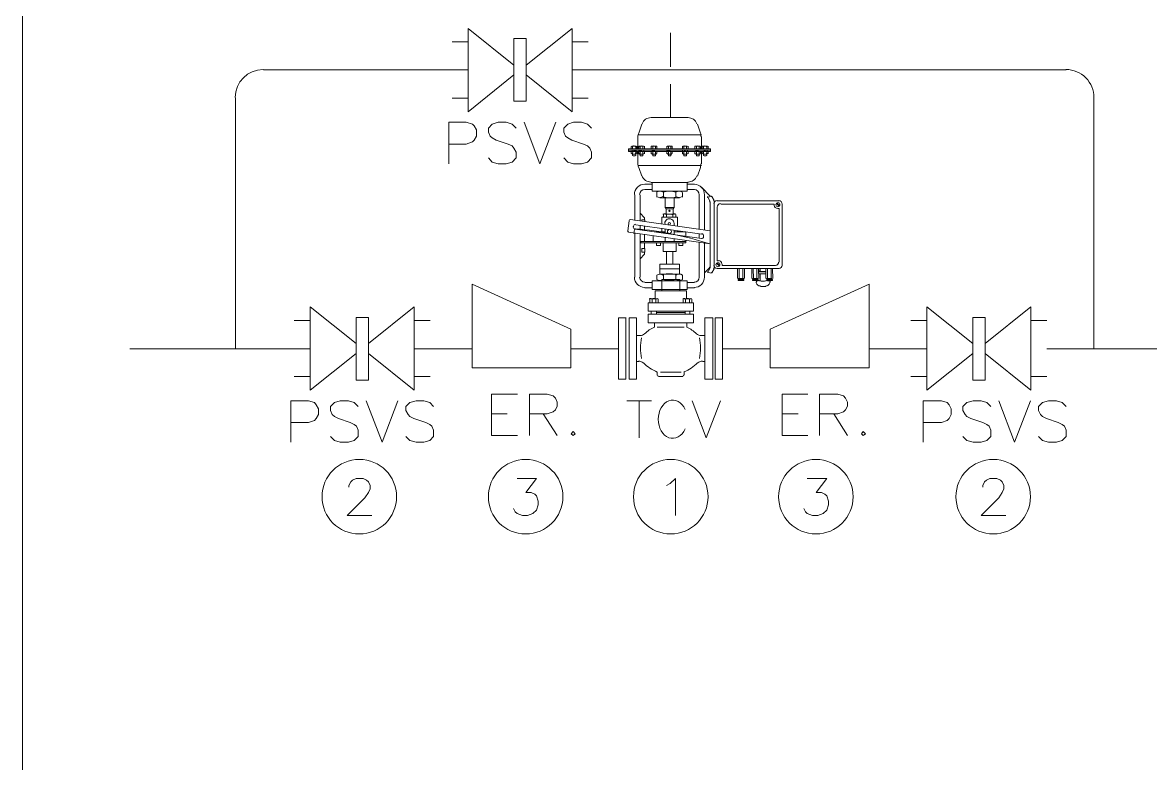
# Model space of a CAD drawing. Header units: inches. Extents: x -25.8 to 20.6, y -10.8 to 19.8.
# Drawn here: x -25.77 to -22.647, y -1.14 to 0.912 of the extents above; entities that cross this region are included whole.
import ezdxf

# ---------------------------------------------------------------- set-up
doc = ezdxf.new("R2010")
doc.units = ezdxf.units.IN
doc.header["$MEASUREMENT"] = 0
doc.layers.add('PDF_0', color=7, linetype='Continuous')
doc.layers.add('PDF_TEXT', color=7, linetype='Continuous')

msp = doc.modelspace()

# ---------------------------------------------------------------- linework, layer by layer
at = {"layer": 'PDF_0', "lineweight": 0}
for points in [[(-25.77, 2.5677), (-15.7083, 2.5677), (-15.7083, -1.2153), (-25.77, -1.2153)], [(-24.375, 0.8674), (-24.375, 0.6939), (-24.4092, 0.6939), (-24.4092, 0.8674)], [(-23.8645, 0.5547), (-24.0917, 0.5547), (-24.0917, 0.562), (-23.8645, 0.562)], [(-23.9683, 0.3959), (-23.9659, 0.3995), (-23.9903, 0.3995), (-23.9878, 0.3959)], [(-23.9903, 0.3409), (-23.9903, 0.3287)], [(-23.9659, 0.3372), (-23.9659, 0.325)], [(-24.055, 0.2762), (-24.055, 0.2859), (-24.0465, 0.2859), (-24.0465, 0.2762)], [(-24.0037, 0.3018), (-24.0147, 0.3018), (-24.0147, 0.2945), (-24.0037, 0.2945)], [(-23.9414, 0.3018), (-23.9524, 0.3018), (-23.9524, 0.2945), (-23.9414, 0.2945)], [(-24.0049, 0.2432), (-24.0049, 0.2151), (-23.9512, 0.2151), (-23.9512, 0.2432)], [(-23.9292, 0.1723), (-23.9292, 0.1968), (-24.0269, 0.1968), (-24.0269, 0.1723), (-23.9781, 0.1723)], [(-23.7887, 0.198), (-23.7887, 0.2004), (-23.7729, 0.2004), (-23.7729, 0.198), (-23.7802, 0.198)], [(-23.7484, 0.198), (-23.7484, 0.2004), (-23.7325, 0.2004), (-23.7325, 0.198), (-23.7411, 0.198)], [(-24.2517, 0.0624), (-24.2517, -0.0439), (-24.5253, -0.0439), (-24.5253, 0.187)], [(-23.6996, 0.0624), (-23.6996, -0.0439), (-23.426, -0.0439), (-23.426, 0.187)], [(-23.9121, 0.1125), (-24.0379, 0.1125), (-24.0379, 0.1357), (-23.9121, 0.1357)], [(-24.8123, 0.0954), (-24.8123, -0.0781), (-24.8465, -0.0781), (-24.8465, 0.0954)], [(-24.0904, 0.0942), (-24.0904, 0.0099), (-24.0904, -0.0756), (-24.0697, -0.0756), (-24.0697, 0.0942)], [(-23.9121, 0.0807), (-24.0379, 0.0807), (-24.0379, 0.1039), (-23.9121, 0.1039)], [(-23.8584, 0.0942), (-23.8803, 0.0942), (-23.8803, -0.0756), (-23.8584, -0.0756), (-23.8584, 0.0099)], [(-23.1389, 0.0954), (-23.1389, -0.0781), (-23.1047, -0.0781), (-23.1047, 0.0954)]]:
    msp.add_lwpolyline(points, close=True, dxfattribs=at)
for points in [[(-24.4092, 0.7941), (-24.5363, 0.8955), (-24.5363, 0.6646), (-24.4092, 0.7672)], [(-24.375, 0.7941), (-24.248, 0.8955), (-24.248, 0.6646), (-24.375, 0.7672)], [(-23.9756, 0.7892), (-23.9756, 0.8832)], [(-24.5363, 0.8588), (-24.5803, 0.8588)], [(-24.248, 0.8588), (-24.204, 0.8588)], [(-24.5363, 0.7806), (-25.1031, 0.7806)], [(-22.88, 0.7806), (-24.248, 0.7806)], [(-23.9756, 0.6487), (-23.9756, 0.7415)], [(-25.18, 0.7037), (-25.18, 0.0087)], [(-24.5363, 0.7025), (-24.5803, 0.7025)], [(-24.248, 0.7025), (-24.204, 0.7025)], [(-24.066, 0.6011), (-23.8901, 0.6011)], [(-23.8901, 0.562), (-23.8901, 0.5962)], [(-24.0709, 0.5693), (-24.0831, 0.5693)], [(-24.0636, 0.5693), (-24.0636, 0.562), (-24.0477, 0.562), (-24.0477, 0.5693)], [(-24.0501, 0.5693), (-24.0623, 0.5693)], [(-24.0599, 0.5693), (-24.0599, 0.562)], [(-24.0147, 0.5693), (-24.0269, 0.5693)], [(-24.0245, 0.5693), (-24.0245, 0.562)], [(-23.972, 0.5693), (-23.9842, 0.5693)], [(-23.9817, 0.5693), (-23.9817, 0.562)], [(-23.9268, 0.5693), (-23.9268, 0.562), (-23.9426, 0.562), (-23.9426, 0.5693)], [(-23.9414, 0.5693), (-23.9292, 0.5693)], [(-23.939, 0.5693), (-23.939, 0.562)], [(-23.906, 0.5693), (-23.8938, 0.5693)], [(-23.9036, 0.5693), (-23.9036, 0.562)], [(-23.8755, 0.5693), (-23.8755, 0.562)], [(-24.0917, 0.5583), (-23.8645, 0.5583)], [(-24.0709, 0.5547), (-24.0819, 0.5547)], [(-24.0709, 0.5473), (-24.0819, 0.5473)], [(-24.0685, 0.5486), (-24.0685, 0.5547)], [(-24.0636, 0.5486), (-24.0636, 0.5547)], [(-24.0501, 0.5547), (-24.0623, 0.5547)], [(-24.0501, 0.5473), (-24.0623, 0.5473)], [(-24.0599, 0.5486), (-24.0599, 0.5547)], [(-24.0477, 0.5486), (-24.0477, 0.5547)], [(-24.0147, 0.5547), (-24.0269, 0.5547)], [(-24.0147, 0.5473), (-24.0269, 0.5473)], [(-24.0245, 0.5486), (-24.0245, 0.5547)], [(-23.9854, 0.5486), (-23.9854, 0.5547)], [(-23.972, 0.5547), (-23.9842, 0.5547)], [(-23.972, 0.5473), (-23.9842, 0.5473)], [(-23.9817, 0.5486), (-23.9817, 0.5547)], [(-23.9426, 0.5486), (-23.9426, 0.5547)], [(-23.9414, 0.5547), (-23.9292, 0.5547)], [(-23.9414, 0.5473), (-23.9292, 0.5473)], [(-23.939, 0.5486), (-23.939, 0.5547)], [(-23.9268, 0.5486), (-23.9268, 0.5547)], [(-23.906, 0.5547), (-23.8938, 0.5547)], [(-23.906, 0.5473), (-23.8938, 0.5473)], [(-23.9036, 0.5486), (-23.9036, 0.5547)], [(-23.8901, 0.5205), (-23.8901, 0.5547)], [(-23.8755, 0.5473), (-23.8755, 0.5437), (-23.8767, 0.5424), (-23.8828, 0.5424), (-23.884, 0.5437), (-23.884, 0.5473)], [(-23.8755, 0.5486), (-23.8755, 0.5547)], [(-23.8718, 0.5486), (-23.8718, 0.5547)], [(-24.066, 0.5156), (-23.8901, 0.5156)], [(-24.0636, 0.5107), (-24.055, 0.4863)], [(-23.9011, 0.4863), (-23.8926, 0.5107)], [(-24.0294, 0.4692), (-23.9268, 0.4692)], [(-24.0269, 0.4692), (-24.0269, 0.4447), (-23.9292, 0.4447), (-23.9292, 0.4692)], [(-24.0135, 0.4411), (-24.0135, 0.4288)], [(-24.0049, 0.4447), (-23.9512, 0.4447)], [(-23.9952, 0.4411), (-23.9952, 0.4288)], [(-23.9426, 0.4411), (-23.9426, 0.4288)], [(-23.8901, 0.4557), (-23.8657, 0.4313), (-23.8657, 0.4301)], [(-24.0746, 0.435), (-24.0746, 0.3641)], [(-24.0599, 0.435), (-24.0599, 0.3629)], [(-24.0049, 0.4264), (-23.9512, 0.4264)], [(-23.9903, 0.4264), (-23.9903, 0.3995)], [(-23.9659, 0.4264), (-23.9659, 0.3995)], [(-23.8657, 0.4142), (-23.8657, 0.2346), (-23.8816, 0.2188)], [(-23.8718, 0.4264), (-23.8657, 0.4166)], [(-23.8632, 0.4313), (-23.8706, 0.4288)], [(-23.8547, 0.4191), (-23.8608, 0.4301)], [(-23.8547, 0.4179), (-23.8547, 0.2297), (-23.8608, 0.2188)], [(-23.8461, 0.4179), (-23.6751, 0.4179)], [(-23.6825, 0.4105), (-23.6751, 0.4032)], [(-23.6727, 0.4044), (-23.6812, 0.4117)], [(-24.0599, 0.3837), (-24.0477, 0.3714), (-24.0477, 0.3653)], [(-23.9952, 0.3739), (-23.9952, 0.38)], [(-23.9915, 0.3812), (-23.9646, 0.3812)], [(-23.9683, 0.3959), (-23.9683, 0.3812)], [(-24.0904, 0.3629), (-24.0941, 0.3348)], [(-23.8889, 0.3262), (-24.0721, 0.3519)], [(-24.0599, 0.3507), (-24.0599, 0.3385)], [(-24.055, 0.3617), (-24.055, 0.3653), (-24.0465, 0.3653), (-24.0465, 0.3604)], [(-24.0477, 0.3494), (-24.0477, 0.336)], [(-24.0001, 0.3543), (-24.0001, 0.3727), (-23.9561, 0.3727), (-23.9561, 0.3482)], [(-23.9915, 0.3727), (-23.9646, 0.3727)], [(-23.9903, 0.3531), (-23.9903, 0.3543)], [(-24.0917, 0.3311), (-23.8657, 0.2994)], [(-24.0746, 0.3287), (-24.0746, 0.2065)], [(-24.0599, 0.2065), (-24.0599, 0.3262)], [(-24.0477, 0.325), (-24.0477, 0.3055)], [(-24.0233, 0.3055), (-24.0233, 0.3214)], [(-23.9903, 0.3323), (-24.0159, 0.3323)], [(-24.0001, 0.3421), (-24.0001, 0.3311)], [(-23.9903, 0.3165), (-23.9903, 0.3055)], [(-23.9659, 0.3323), (-23.9329, 0.3323), (-23.9329, 0.3201)], [(-23.9659, 0.3128), (-23.9659, 0.3055)], [(-23.9561, 0.336), (-23.9561, 0.3323)], [(-23.8962, 0.3275), (-23.8962, 0.3152)], [(-23.9329, 0.3055), (-24.0575, 0.3055), (-24.0575, 0.3018), (-23.9329, 0.3018), (-23.9329, 0.3079)], [(-24.0477, 0.2859), (-24.0477, 0.3018)], [(-23.9597, 0.3018), (-23.9597, 0.2774), (-23.9964, 0.2774), (-23.9964, 0.3018)], [(-24.0599, 0.2578), (-24.0477, 0.2701), (-24.0477, 0.2762)], [(-23.9866, 0.2432), (-23.9866, 0.2774), (-23.9695, 0.2774), (-23.9695, 0.2432)], [(-24.0049, 0.2297), (-23.9512, 0.2297)], [(-23.8718, 0.2224), (-23.8657, 0.2322)], [(-23.8632, 0.2175), (-23.8706, 0.22)], [(-23.84, 0.2371), (-23.8474, 0.2444)], [(-23.8461, 0.2456), (-23.8388, 0.2383)], [(-23.7729, 0.231), (-23.7875, 0.231)], [(-23.7338, 0.231), (-23.7484, 0.231)], [(-23.7045, 0.231), (-23.7325, 0.231)], [(-23.7118, 0.2212), (-23.7313, 0.2212)], [(-23.7277, 0.2224), (-23.7277, 0.2285)], [(-23.6947, 0.231), (-23.7093, 0.231)], [(-24.0269, 0.1919), (-24.0465, 0.1919)], [(-24.0049, 0.1968), (-23.9512, 0.1968)], [(-24.0001, 0.1687), (-24.0001, 0.2004), (-23.9744, 0.2004), (-23.95, 0.2004), (-23.95, 0.1687)], [(-23.9952, 0.2126), (-23.9952, 0.2004)], [(-23.9292, 0.1919), (-23.9097, 0.1919)], [(-23.7729, 0.2017), (-23.7875, 0.2017)], [(-23.7851, 0.2017), (-23.7851, 0.2004)], [(-23.7753, 0.2017), (-23.7753, 0.2004)], [(-23.7338, 0.2017), (-23.7484, 0.2017)], [(-23.746, 0.2017), (-23.746, 0.2004)], [(-23.7362, 0.2017), (-23.7362, 0.2004)], [(-23.7118, 0.2163), (-23.7313, 0.2163)], [(-23.7277, 0.2163), (-23.7277, 0.1968)], [(-23.6947, 0.2017), (-23.7093, 0.2017), (-23.7093, 0.2004), (-23.7093, 0.198), (-23.7093, 0.1968)], [(-23.7069, 0.2017), (-23.7069, 0.2004)], [(-23.6996, 0.198), (-23.6996, 0.1931)], [(-23.6971, 0.2017), (-23.6971, 0.2004)], [(-24.0269, 0.1772), (-24.0465, 0.1772)], [(-24.0184, 0.1467), (-24.0184, 0.1687), (-23.9317, 0.1687), (-23.9317, 0.1467)], [(-23.9292, 0.1772), (-23.9097, 0.1772)], [(-23.7118, 0.1809), (-23.7264, 0.1809)], [(-24.0098, 0.1455), (-24.0098, 0.1357), (-24.033, 0.1357), (-24.033, 0.1455)], [(-24.0123, 0.1467), (-24.0306, 0.1467)], [(-24.0269, 0.1455), (-24.0269, 0.1357)], [(-24.0159, 0.1455), (-24.0159, 0.1357)], [(-23.917, 0.1455), (-23.917, 0.1357), (-23.9402, 0.1357), (-23.9402, 0.1455)], [(-23.9194, 0.1467), (-23.9378, 0.1467)], [(-23.9341, 0.1455), (-23.9341, 0.1357)], [(-23.9231, 0.1455), (-23.9231, 0.1357)], [(-24.8465, 0.0233), (-24.9736, 0.1247), (-24.9736, -0.1062), (-24.8465, -0.0048)], [(-24.8123, 0.0233), (-24.6853, 0.1247), (-24.6853, -0.1062), (-24.8123, -0.0048)], [(-24.099, 0.0954), (-24.099, -0.0756), (-24.1198, -0.0756), (-24.1198, 0.0942), (-24.099, 0.0942)], [(-24.0294, 0.1125), (-24.0294, 0.1039)], [(-24.0147, 0.1039), (-24.0147, 0.1125)], [(-23.9353, 0.1088), (-24.0147, 0.1088)], [(-23.9353, 0.1125), (-23.9353, 0.1039)], [(-23.9219, 0.1039), (-23.9219, 0.1125)], [(-23.8315, 0.0954), (-23.8315, -0.0756), (-23.8523, -0.0756), (-23.8523, 0.0942), (-23.8315, 0.0942)], [(-23.1389, 0.0233), (-23.2659, 0.1247), (-23.2659, -0.1062), (-23.1389, -0.0048)], [(-23.1047, 0.0233), (-22.9777, 0.1247), (-22.9777, -0.1062), (-23.1047, -0.0048)], [(-24.9736, 0.0868), (-25.0175, 0.0868)], [(-24.6853, 0.0868), (-24.6413, 0.0868)], [(-24.0123, 0.0685), (-23.9378, 0.0685)], [(-23.2659, 0.0868), (-23.3099, 0.0868)], [(-22.9777, 0.0868), (-22.9337, 0.0868)], [(-24.9736, 0.0087), (-25.4732, 0.0087)], [(-24.5253, 0.0087), (-24.6853, 0.0087)], [(-24.1198, 0.0087), (-24.2517, 0.0087)], [(-23.6996, 0.0087), (-23.8315, 0.0087)], [(-23.2659, 0.0087), (-23.426, 0.0087)], [(-22.9337, 0.0087), (-22.2252, 0.0087)], [(-24.0697, -0.0268), (-24.0636, -0.0268)], [(-23.8803, -0.0268), (-23.8865, -0.0268)], [(-23.9463, -0.0561), (-24.0037, -0.0561)], [(-23.9378, -0.0561), (-23.9378, -0.0646)], [(-24.9736, -0.0683), (-25.0175, -0.0683)], [(-24.6853, -0.0683), (-24.6413, -0.0683)], [(-24.0086, -0.0683), (-23.9414, -0.0683)], [(-23.2659, -0.0683), (-23.3099, -0.0683)], [(-22.9777, -0.0683), (-22.9337, -0.0683)], [(-24.0966, -0.1355), (-24.0281, -0.1355)], [(-24.0623, -0.1355), (-24.0623, -0.2381)], [(-23.9158, -0.1355), (-23.8767, -0.2381), (-23.8376, -0.1355)], [(-24.8661, -0.3749), (-24.8661, -0.37), (-24.8612, -0.3602), (-24.8563, -0.3553), (-24.8465, -0.3505), (-24.827, -0.3505), (-24.8172, -0.3553), (-24.8123, -0.3602), (-24.8075, -0.37), (-24.8075, -0.3798), (-24.8123, -0.3895), (-24.8221, -0.4042), (-24.871, -0.4531), (-24.8026, -0.4531)], [(-24.4007, -0.3505), (-24.347, -0.3505), (-24.3763, -0.3895), (-24.3616, -0.3895), (-24.3518, -0.3944), (-24.347, -0.3993), (-24.3421, -0.414), (-24.3421, -0.4237), (-24.347, -0.4384), (-24.3567, -0.4482), (-24.3714, -0.4531), (-24.386, -0.4531), (-24.4007, -0.4482), (-24.4056, -0.4433), (-24.4105, -0.4335)], [(-23.9866, -0.37), (-23.9768, -0.3651), (-23.9622, -0.3505), (-23.9622, -0.4531)], [(-23.597, -0.3505), (-23.5432, -0.3505), (-23.5725, -0.3895), (-23.5579, -0.3895), (-23.5481, -0.3944), (-23.5432, -0.3993), (-23.5383, -0.414), (-23.5383, -0.4237), (-23.5432, -0.4384), (-23.553, -0.4482), (-23.5677, -0.4531), (-23.5823, -0.4531), (-23.597, -0.4482), (-23.6019, -0.4433), (-23.6067, -0.4335)], [(-23.1108, -0.3749), (-23.1108, -0.37), (-23.1059, -0.3602), (-23.101, -0.3553), (-23.0913, -0.3505), (-23.0717, -0.3505), (-23.062, -0.3553), (-23.0571, -0.3602), (-23.0522, -0.37), (-23.0522, -0.3798), (-23.0571, -0.3895), (-23.0668, -0.4042), (-23.1157, -0.4531), (-23.0473, -0.4531)]]:
    msp.add_lwpolyline(points, dxfattribs=at)
for points in [[(-22.803, 0.0087), (-22.803, 0.7037, 0.414214), (-22.8806, 0.7819)], [(-24.066, 0.562), (-24.066, 0.5962, -0.092057), (-24.0636, 0.606), (-24.055, 0.6304)], [(-24.0545, 0.6319, -0.310322), (-24.0294, 0.6487), (-23.9268, 0.6487, -0.310322), (-23.9029, 0.6319)], [(-23.8913, 0.5968, 0.092057), (-23.8926, 0.606), (-23.9011, 0.6304)], [(-24.0685, 0.5693), (-24.0685, 0.562), (-24.0843, 0.562), (-24.0843, 0.5687, -0.333628), (-24.0807, 0.5693), (-24.0807, 0.562)], [(-24.0804, 0.5699, -0.15923), (-24.0721, 0.5693), (-24.0721, 0.562)], [(-24.049, 0.5688, 0.310532), (-24.0526, 0.5693), (-24.0526, 0.562)], [(-24.0257, 0.5687, 0.333628), (-24.0294, 0.5693), (-24.0294, 0.562), (-24.0135, 0.562), (-24.0135, 0.5693, 0.310508), (-24.0172, 0.5693), (-24.0172, 0.562)], [(-23.9854, 0.5693), (-23.9854, 0.562), (-23.9707, 0.562), (-23.9707, 0.5693, 0.310532), (-23.9744, 0.5693), (-23.9744, 0.562)], [(-23.928, 0.5687, 0.333605), (-23.9317, 0.5693), (-23.9317, 0.562)], [(-23.9049, 0.5688, 0.310532), (-23.9084, 0.5693), (-23.9084, 0.562), (-23.8926, 0.562), (-23.8926, 0.5687, 0.333628), (-23.8962, 0.5693), (-23.8962, 0.562)], [(-23.8718, 0.5693), (-23.8718, 0.562), (-23.8877, 0.562), (-23.8877, 0.5693, -0.310532), (-23.884, 0.5693), (-23.884, 0.562)], [(-23.877, 0.5699, 0.15923), (-23.8852, 0.5693), (-23.873, 0.5693, 0.333605), (-23.8767, 0.5687)], [(-24.0808, 0.5553, 0.310532), (-24.0843, 0.5547), (-24.0842, 0.5491, 0.310532), (-24.0807, 0.5486), (-24.0804, 0.5552, -0.079116), (-24.0764, 0.5559, -0.079116), (-24.0721, 0.5547), (-24.0724, 0.548, -0.079116), (-24.0764, 0.5473, -0.079116), (-24.0807, 0.5473), (-24.0807, 0.5437), (-24.0795, 0.5424), (-24.0733, 0.5424), (-24.0721, 0.5437), (-24.0721, 0.5473)], [(-24.066, 0.5547), (-24.066, 0.5205, 0.092057), (-24.0643, 0.5116)], [(-24.0529, 0.5552, 0.079116), (-24.0569, 0.5559, 0.079116), (-24.0612, 0.5553, 0.310508), (-24.0647, 0.5554)], [(-24.0599, 0.5473), (-24.0599, 0.5437), (-24.0587, 0.5424), (-24.0526, 0.5424), (-24.0526, 0.5437), (-24.0526, 0.5473, -0.079116), (-24.0569, 0.5473, -0.079141), (-24.0608, 0.548)], [(-24.049, 0.5491, -0.310532), (-24.0526, 0.5486), (-24.0526, 0.5547, -0.310532), (-24.049, 0.5554)], [(-24.0258, 0.5491, -0.310532), (-24.0294, 0.5486), (-24.0294, 0.5547, -0.310532), (-24.0258, 0.5553, -0.079116), (-24.0214, 0.5559, -0.079116), (-24.0174, 0.5552)], [(-24.0245, 0.5473), (-24.0245, 0.5437), (-24.0245, 0.5424), (-24.0184, 0.5424), (-24.0172, 0.5437), (-24.0172, 0.5473, -0.079141), (-24.0214, 0.5473, -0.079116), (-24.0254, 0.548)], [(-23.9747, 0.5552, 0.079116), (-23.9787, 0.5559, 0.079116), (-23.983, 0.5553, 0.310532), (-23.9865, 0.5554)], [(-23.9817, 0.5473), (-23.9817, 0.5437), (-23.9805, 0.5424), (-23.9756, 0.5424), (-23.9744, 0.5437), (-23.9744, 0.5473, -0.079141), (-23.9787, 0.5473, -0.079116), (-23.9827, 0.548)], [(-23.9319, 0.5552, 0.079116), (-23.9359, 0.5559, 0.079116), (-23.9399, 0.5552, 0.310532), (-23.9438, 0.5554)], [(-23.9399, 0.548, 0.079141), (-23.9359, 0.5473, 0.079141), (-23.9317, 0.5473), (-23.9317, 0.5437), (-23.9317, 0.5424), (-23.9378, 0.5424), (-23.939, 0.5437), (-23.939, 0.5473)], [(-23.9281, 0.5491, -0.310532), (-23.9317, 0.5486), (-23.9317, 0.5547, -0.310532), (-23.9281, 0.5554)], [(-23.9049, 0.5491, -0.310508), (-23.9084, 0.5486), (-23.9084, 0.5547, -0.310532), (-23.9049, 0.5553, -0.079116), (-23.9005, 0.5559, -0.079116), (-23.8965, 0.5552)], [(-23.9045, 0.548, 0.079141), (-23.9005, 0.5473, 0.079116), (-23.8962, 0.5473), (-23.8962, 0.5437), (-23.8974, 0.5424), (-23.9036, 0.5424), (-23.9036, 0.5437), (-23.9036, 0.5473)], [(-23.8731, 0.5554, 0.310532), (-23.877, 0.5552, 0.079116), (-23.881, 0.5559, 0.079116), (-23.8852, 0.5547), (-23.8742, 0.5547)], [(-23.877, 0.548, -0.079141), (-23.881, 0.5473, -0.079141), (-23.8852, 0.5473), (-23.8742, 0.5473)], [(-24.0269, 0.4643), (-24.0465, 0.4643, 0.414214), (-24.0758, 0.4356)], [(-24.0269, 0.4496), (-24.0465, 0.4496, 0.414213), (-24.0611, 0.4356)], [(-23.9432, 0.4421, 0.310533), (-23.9605, 0.442, 0.079117), (-23.9787, 0.4447, 0.079117), (-23.9963, 0.4419, 0.310533), (-24.0141, 0.4421)], [(-23.961, 0.4411), (-23.961, 0.4288, -0.079117), (-23.9787, 0.4264, -0.079117), (-23.9963, 0.4292)], [(-23.9292, 0.4643), (-23.9097, 0.4643, -0.414214), (-23.8816, 0.435), (-23.8816, 0.3372)], [(-23.9292, 0.4496), (-23.9097, 0.4496, -0.414213), (-23.8962, 0.435), (-23.8962, 0.3397)], [(-23.8559, 0.2401, 0.414214), (-23.8461, 0.231), (-23.6751, 0.231, 0.414214), (-23.6666, 0.2395), (-23.6666, 0.4093, 0.414214), (-23.6758, 0.4191)], [(-23.8425, 0.2517), (-23.8461, 0.2517), (-23.8461, 0.4008, -0.414214), (-23.837, 0.4105)], [(-23.6751, 0.2481), (-23.6751, 0.3971), (-23.6788, 0.3971, -0.414214), (-23.6886, 0.4056), (-23.6886, 0.4093), (-23.8364, 0.4093)], [(-23.9878, 0.3959), (-23.9878, 0.3812, 0.310532), (-23.9966, 0.3811)], [(-23.961, 0.38), (-23.9608, 0.374, -0.310532), (-23.9695, 0.3739), (-23.9695, 0.38, 0.079116), (-23.9787, 0.3812, 0.079116), (-23.9866, 0.38), (-23.9866, 0.3739, 0.079116), (-23.9787, 0.3727, 0.079116), (-23.9701, 0.374)], [(-24.0904, 0.3639, -0.414213), (-24.0868, 0.3666), (-23.8657, 0.3348)], [(-24.0782, 0.3458), (-24.0782, 0.3482, -0.414213), (-24.072, 0.3531)], [(-23.9659, 0.3494), (-23.9659, 0.3556, 1.013951), (-23.9915, 0.3558)], [(-24.077, 0.3275), (-24.0758, 0.3385, -0.399546), (-24.0724, 0.3409, -0.054534), (-23.8703, 0.3003)], [(-23.884, 0.3201), (-23.8841, 0.3188, -0.414213), (-23.8901, 0.314), (-24.0733, 0.3397)], [(-23.8962, 0.303), (-23.8962, 0.2065, -0.414213), (-23.9103, 0.1931)], [(-23.8816, 0.3006), (-23.8816, 0.2065, -0.414214), (-23.9103, 0.1784)], [(-23.6764, 0.2487, -0.414214), (-23.6849, 0.2395), (-23.8327, 0.2395), (-23.8327, 0.2432)], [(-23.7851, 0.2029), (-23.7857, 0.2302, 0.310533), (-23.79, 0.2297), (-23.79, 0.2029)], [(-23.7761, 0.2302, 0.079117), (-23.7808, 0.231, 0.079117), (-23.7855, 0.2302)], [(-23.7704, 0.2029), (-23.7711, 0.2302, 0.310533), (-23.7753, 0.2297), (-23.7753, 0.2029)], [(-23.746, 0.2029), (-23.7466, 0.2302, 0.310533), (-23.7509, 0.2297), (-23.7509, 0.2029)], [(-23.737, 0.2302, 0.079117), (-23.7417, 0.231, 0.079117), (-23.7465, 0.2302)], [(-23.7313, 0.2029), (-23.732, 0.2302, 0.310533), (-23.7362, 0.2297), (-23.7362, 0.2029)], [(-23.7124, 0.2301, 0.061581), (-23.7197, 0.231, 0.079141), (-23.729, 0.2295, 0.099993), (-23.7315, 0.2308)], [(-23.7315, 0.2226, 0.099993), (-23.729, 0.2239, 0.079117), (-23.7197, 0.2224, 0.061581), (-23.7124, 0.2233)], [(-23.7069, 0.2029), (-23.7075, 0.2302, 0.310533), (-23.7118, 0.2297), (-23.7118, 0.2029)], [(-23.6979, 0.2302, 0.079117), (-23.7026, 0.231, 0.079117), (-23.7074, 0.2302)], [(-23.6922, 0.2029), (-23.6929, 0.2302, 0.310533), (-23.6971, 0.2297), (-23.6971, 0.2029)], [(-23.9968, 0.2124, 0.310533), (-24.0135, 0.2126), (-24.0135, 0.2004, 0.310533), (-23.9968, 0.2007, 0.079117), (-23.9787, 0.198, 0.079117), (-23.961, 0.2008)], [(-23.961, 0.2135, 0.079117), (-23.9787, 0.2163, 0.079117), (-23.9963, 0.2135)], [(-23.7905, 0.2036, 0.310533), (-23.7857, 0.2036, 0.079117), (-23.7808, 0.2029, 0.079117), (-23.7761, 0.2036, 0.310533), (-23.7711, 0.2036)], [(-23.7514, 0.2036, 0.310533), (-23.7466, 0.2036, 0.079117), (-23.7417, 0.2029, 0.079117), (-23.737, 0.2036, 0.310533), (-23.732, 0.2036)], [(-23.7387, 0.1937, 0.414214), (-23.727, 0.1824, 0.214157), (-23.7124, 0.1821, 0.414214), (-23.7008, 0.1937)], [(-23.7374, 0.1931), (-23.7374, 0.198, 0.310532), (-23.7286, 0.1982)], [(-23.729, 0.197, 0.079117), (-23.7197, 0.1955, 0.079117), (-23.7104, 0.197)], [(-23.7124, 0.2036, 0.310533), (-23.7075, 0.2036, 0.079117), (-23.7026, 0.2029, 0.079117), (-23.6979, 0.2036, 0.310533), (-23.6929, 0.2036)], [(-23.7093, 0.2004), (-23.6935, 0.2004), (-23.6935, 0.198), (-23.702, 0.198), (-23.7093, 0.198, 0.310532), (-23.7006, 0.1981)], [(-24.0098, 0.147, 0.310535), (-24.0155, 0.147, 0.159229), (-24.0273, 0.147, 0.3336), (-24.0345, 0.1468)], [(-23.917, 0.147, 0.310535), (-23.9227, 0.147, 0.159229), (-23.9345, 0.147, 0.3336), (-23.9416, 0.1468)], [(-24.0697, 0.0453), (-24.0593, 0.0453, 0.191945), (-24.0475, 0.0501, -0.084184), (-24.0196, 0.0685), (-24.0196, 0.0807)], [(-23.8803, 0.0453), (-23.8907, 0.0453, -0.191945), (-23.9037, 0.0501, 0.084184), (-23.9304, 0.0685), (-23.9304, 0.0807)], [(-24.0506, -0.0305, 0.102583), (-24.0123, -0.0561), (-24.0123, -0.0646, 0.414213), (-24.0092, -0.0671)]]:
    msp.add_lwpolyline(points, format="xyb", dxfattribs=at)
for points in [[(-24.0135, 0.5547), (-24.0136, 0.5491, -0.310508), (-24.0172, 0.5486), (-24.0172, 0.5547, -0.310508)], [(-23.9707, 0.5547), (-23.9709, 0.5491, -0.310532), (-23.9744, 0.5486), (-23.9744, 0.5547, -0.310532)], [(-23.8926, 0.5547), (-23.8927, 0.5491, -0.310532), (-23.8962, 0.5486), (-23.8962, 0.5547, -0.310532)], [(-23.8877, 0.5547), (-23.8876, 0.5491, 0.310532), (-23.884, 0.5486), (-23.884, 0.5547, 0.310532)], [(-23.961, 0.2126), (-23.961, 0.2004, 0.310533), (-23.9426, 0.2004), (-23.9426, 0.2126, 0.310533)]]:
    msp.add_lwpolyline(points, format="xyb", close=True, dxfattribs=at)
for centre, radius in [((-23.6782, 0.4075), 0.0055), ((-23.9787, 0.3904), 0.00183), ((-23.9787, 0.3549), 0.00305), ((-23.9787, 0.333), 0.0055), ((-23.8443, 0.2413), 0.0055), ((-24.8374, -0.4012), 0.1032), ((-24.3769, -0.4012), 0.1032), ((-23.975, -0.4012), 0.1032), ((-23.5731, -0.4012), 0.1032), ((-23.0821, -0.4012), 0.1032)]:
    msp.add_circle(centre, radius, dxfattribs=at)
for centre, radius, start, end in [((-25.1037, 0.7043), 0.0776, 90, 180), ((-24.0715, 0.5663), 0.00305, 55.7995, 124.8045), ((-24.063, 0.5663), 0.00305, 52.8, 126.5958), ((-24.0569, 0.5577), 0.0128, 71.9055, 108.0945), ((-24.0214, 0.5577), 0.0128, 71.9055, 108.0945), ((-23.9848, 0.5663), 0.00305, 52.8003, 126.6008), ((-23.9787, 0.5577), 0.0128, 71.9055, 108.0945), ((-23.942, 0.5663), 0.00305, 55.1955, 124.2005), ((-23.9359, 0.5577), 0.0128, 71.9055, 108.0945), ((-23.9005, 0.5577), 0.0128, 71.9055, 108.0945), ((-24.0715, 0.5528), 0.00305, 55.7995, 124.8045), ((-24.0715, 0.5516), 0.00305, 235.1955, 304.2005), ((-24.063, 0.5516), 0.00305, 235.7995, 304.7994), ((-23.9848, 0.5516), 0.00305, 235.7995, 304.8045), ((-23.942, 0.5516), 0.00305, 235.7995, 304.7994), ((-23.8749, 0.5516), 0.00305, 235.2006, 304.2005), ((-23.9176, 0.5211), 0.0263, 338.9613, 359.9999), ((-24.03, 0.4966), 0.0263, 201.0388, 270), ((-23.9274, 0.4966), 0.0263, 270, 338.9612), ((-24.0056, 0.4429), 0.0153, 235.7996, 304.8047), ((-23.9518, 0.4429), 0.0153, 235.1953, 304.2004), ((-23.8712, 0.4282), 0.00183, 105.1888, 210.3712), ((-23.87, 0.4148), 0.00305, 0.0001, 30.3714), ((-23.8639, 0.4295), 0.00183, 30.3719, 105.1887), ((-23.859, 0.4185), 0.00305, 0.0001, 30.3714), ((-23.8468, 0.4099), 0.00916, 90, 180), ((-23.9652, 0.3745), 0.00794, 55.7996, 124.8047), ((-24.074, 0.3464), 0.0055, 172.002, 262.0019), ((-23.9921, 0.3806), 0.00794, 235.7996, 304.8047), ((-24.0911, 0.3354), 0.00305, 171.9965, 262.002), ((-23.8895, 0.322), 0.0055, 352.002, 82.0019), ((-23.8431, 0.2438), 0.00916, 360, 90), ((-23.8712, 0.2218), 0.00183, 149.6285, 254.8168), ((-23.87, 0.2352), 0.00305, 329.6286, 359.9999), ((-23.8639, 0.2206), 0.00183, 254.8113, 329.6281), ((-23.859, 0.2316), 0.00305, 329.6286, 359.9999), ((-24.0471, 0.2071), 0.0287, 180, 270), ((-24.0471, 0.2071), 0.014, 180, 270), ((-23.9115, 0.0105), 0.1472, 168.772, 191.228), ((-24.0398, 0.0105), 0.1472, 348.772, 11.228), ((-24.0642, -0.0433), 0.0177, 44.8626, 90), ((-23.9799, 0.0484), 0.1118, 291.709, 315.1373), ((-23.8871, -0.0433), 0.0177, 90, 135.1374), ((-23.942, -0.064), 0.00305, 270.0001, 359.9999)]:
    msp.add_arc(centre, radius, start, end, dxfattribs=at)
msp.add_ellipse((-23.9697, -0.1868), major_axis=(0.0001, 0.0529), ratio=0.755298, start_param=5.248241, end_param=10.466008, dxfattribs=at)
at = {"layer": 'PDF_TEXT', "lineweight": 0}
for points in [[(-24.59, 0.5205), (-24.59, 0.6365), (-24.5412, 0.6365), (-24.5241, 0.6304), (-24.5192, 0.6255), (-24.5131, 0.6145), (-24.5131, 0.5974), (-24.5192, 0.5864), (-24.5241, 0.5815), (-24.5412, 0.5754), (-24.59, 0.5754)], [(-24.4031, 0.6194), (-24.4141, 0.6304), (-24.4312, 0.6365), (-24.4532, 0.6365), (-24.4691, 0.6304), (-24.4801, 0.6194), (-24.4801, 0.6084), (-24.4752, 0.5974), (-24.4691, 0.5925), (-24.4581, 0.5864), (-24.4251, 0.5754), (-24.4141, 0.5705), (-24.4092, 0.5644), (-24.4031, 0.5534), (-24.4031, 0.5376), (-24.4141, 0.5253), (-24.4312, 0.5205), (-24.4532, 0.5205), (-24.4691, 0.5253), (-24.4801, 0.5376)], [(-24.3812, 0.6365), (-24.3372, 0.5205), (-24.2932, 0.6365)], [(-24.1943, 0.6194), (-24.2053, 0.6304), (-24.2224, 0.6365), (-24.2444, 0.6365), (-24.2602, 0.6304), (-24.2712, 0.6194), (-24.2712, 0.6084), (-24.2663, 0.5974), (-24.2602, 0.5925), (-24.2492, 0.5864), (-24.2163, 0.5754), (-24.2053, 0.5705), (-24.1992, 0.5644), (-24.1943, 0.5534), (-24.1943, 0.5376), (-24.2053, 0.5253), (-24.2224, 0.5205), (-24.2444, 0.5205), (-24.2602, 0.5253), (-24.2712, 0.5376)], [(-24.3995, -0.232), (-24.4715, -0.232), (-24.4715, -0.1172), (-24.3995, -0.1172)], [(-24.3665, -0.232), (-24.3665, -0.1172), (-24.3176, -0.1172), (-24.3005, -0.122), (-24.2944, -0.1281), (-24.2895, -0.1391), (-24.2895, -0.1501), (-24.2944, -0.1611), (-24.3005, -0.166), (-24.3176, -0.1721), (-24.3665, -0.1721)], [(-23.5957, -0.232), (-23.6666, -0.232), (-23.6666, -0.1172), (-23.5957, -0.1172)], [(-23.5628, -0.232), (-23.5628, -0.1172), (-23.5127, -0.1172), (-23.4968, -0.122), (-23.4907, -0.1281), (-23.4858, -0.1391), (-23.4858, -0.1501), (-23.4907, -0.1611), (-23.4968, -0.166), (-23.5127, -0.1721), (-23.5628, -0.1721)], [(-25.0273, -0.2503), (-25.0273, -0.1355), (-24.9785, -0.1355), (-24.9614, -0.1404), (-24.9565, -0.1465), (-24.9504, -0.1575), (-24.9504, -0.1733), (-24.9565, -0.1843), (-24.9614, -0.1904), (-24.9785, -0.1953), (-25.0273, -0.1953)], [(-24.8404, -0.1514), (-24.8514, -0.1404), (-24.8673, -0.1355), (-24.8905, -0.1355), (-24.9064, -0.1404), (-24.9174, -0.1514), (-24.9174, -0.1624), (-24.9125, -0.1733), (-24.9064, -0.1795), (-24.8954, -0.1843), (-24.8624, -0.1953), (-24.8514, -0.2014), (-24.8453, -0.2063), (-24.8404, -0.2173), (-24.8404, -0.2344), (-24.8514, -0.2454), (-24.8673, -0.2503), (-24.8905, -0.2503), (-24.9064, -0.2454), (-24.9174, -0.2344)], [(-24.8184, -0.1355), (-24.7745, -0.2503), (-24.7305, -0.1355)], [(-24.6316, -0.1514), (-24.6426, -0.1404), (-24.6584, -0.1355), (-24.6804, -0.1355), (-24.6975, -0.1404), (-24.7085, -0.1514), (-24.7085, -0.1624), (-24.7024, -0.1733), (-24.6975, -0.1795), (-24.6865, -0.1843), (-24.6535, -0.1953), (-24.6426, -0.2014), (-24.6364, -0.2063), (-24.6316, -0.2173), (-24.6316, -0.2344), (-24.6426, -0.2454), (-24.6584, -0.2503), (-24.6804, -0.2503), (-24.6975, -0.2454), (-24.7085, -0.2344)], [(-23.2757, -0.2503), (-23.2757, -0.1355), (-23.2256, -0.1355), (-23.2098, -0.1404), (-23.2036, -0.1465), (-23.1988, -0.1575), (-23.1988, -0.1733), (-23.2036, -0.1843), (-23.2098, -0.1904), (-23.2256, -0.1953), (-23.2757, -0.1953)], [(-23.0888, -0.1514), (-23.0998, -0.1404), (-23.1157, -0.1355), (-23.1377, -0.1355), (-23.1548, -0.1404), (-23.1658, -0.1514), (-23.1658, -0.1624), (-23.1597, -0.1733), (-23.1548, -0.1795), (-23.1438, -0.1843), (-23.1108, -0.1953), (-23.0998, -0.2014), (-23.0937, -0.2063), (-23.0888, -0.2173), (-23.0888, -0.2344), (-23.0998, -0.2454), (-23.1157, -0.2503), (-23.1377, -0.2503), (-23.1548, -0.2454), (-23.1658, -0.2344)], [(-23.0668, -0.1355), (-23.0229, -0.2503), (-22.9789, -0.1355)], [(-22.88, -0.1514), (-22.891, -0.1404), (-22.9068, -0.1355), (-22.9288, -0.1355), (-22.9459, -0.1404), (-22.9569, -0.1514), (-22.9569, -0.1624), (-22.9508, -0.1733), (-22.9459, -0.1795), (-22.9349, -0.1843), (-22.9019, -0.1953), (-22.891, -0.2014), (-22.8848, -0.2063), (-22.88, -0.2173), (-22.88, -0.2344), (-22.891, -0.2454), (-22.9068, -0.2503), (-22.9288, -0.2503), (-22.9459, -0.2454), (-22.9569, -0.2344)], [(-24.4715, -0.1721), (-24.4276, -0.1721)], [(-24.3286, -0.1721), (-24.2895, -0.232)], [(-23.6666, -0.1721), (-23.6226, -0.1721)], [(-23.5237, -0.1721), (-23.4858, -0.232)]]:
    msp.add_lwpolyline(points, dxfattribs=at)
for points in [[(-24.2456, -0.221), (-24.2505, -0.2271), (-24.2456, -0.232), (-24.2395, -0.2271)], [(-23.4418, -0.221), (-23.4467, -0.2271), (-23.4418, -0.232), (-23.4357, -0.2271)]]:
    msp.add_lwpolyline(points, close=True, dxfattribs=at)

doc.saveas('drawing.dxf')
